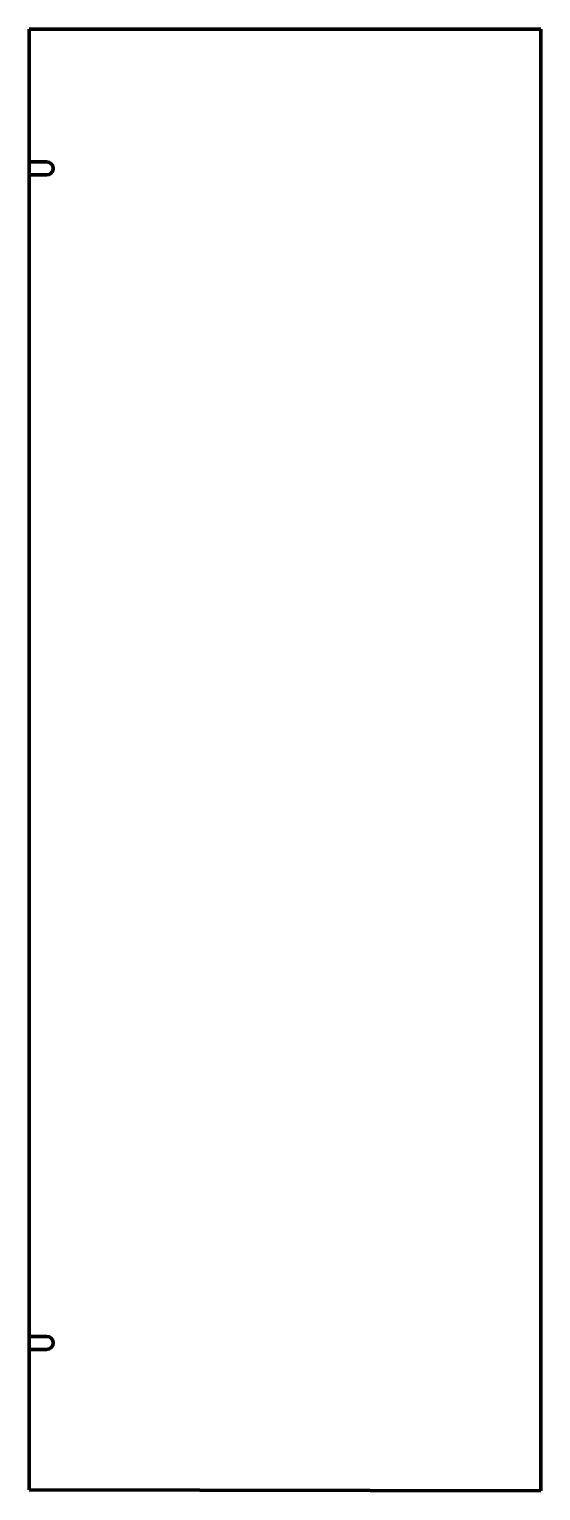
# Model space of a CAD drawing. Header units: inches. Extents: x 0 to 29.4, y 0 to 84.
import ezdxf

# ---------------------------------------------------------------- set-up
doc = ezdxf.new("R2010")
doc.units = ezdxf.units.IN
doc.header["$MEASUREMENT"] = 0
doc.layers.add('1', color=7, linetype='Continuous')

msp = doc.modelspace()

# ---------------------------------------------------------------- linework, layer by layer
at = {"color": 7, "lineweight": 90}
for p, q in [((0, 84), (0, 0.0625)), ((29.375, 84), (0, 84)), ((29.375, 0), (29.375, 84)), ((0, 0.0625), (29.375, 0))]:
    msp.add_line(p, q, dxfattribs=at)
at = {"layer": '1', "color": 7, "lineweight": 90}
for p, q in [((0, 76.375), (1, 76.375)), ((0, 75.625), (1, 75.625)), ((0, 8.875), (1, 8.875)), ((0, 8.125), (1, 8.125))]:
    msp.add_line(p, q, dxfattribs=at)
for centre in [(1, 76), (1, 8.5)]:
    msp.add_arc(centre, 0.375, 270, 450, dxfattribs=at)

doc.saveas('drawing.dxf')
